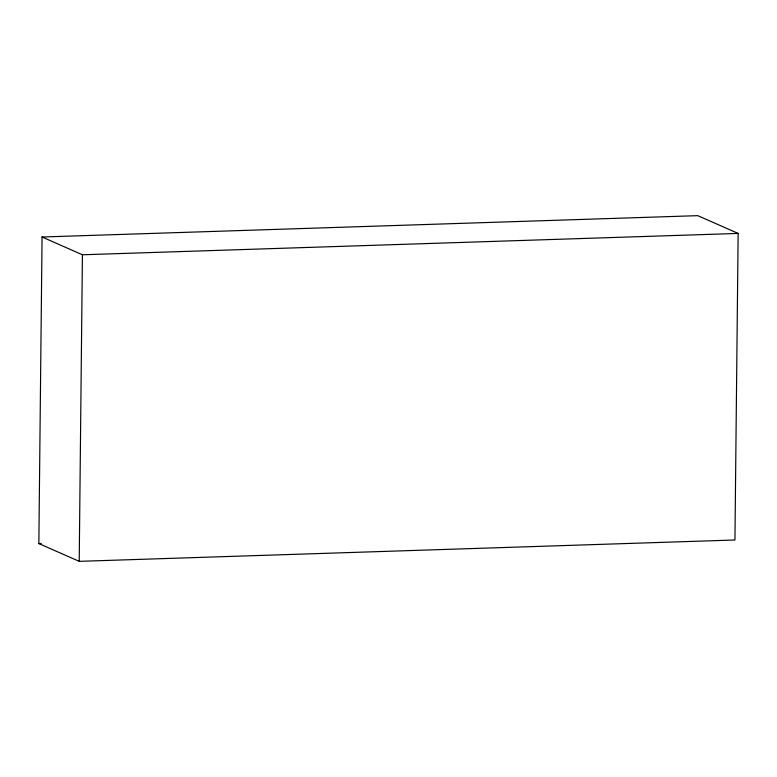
<?xml version="1.0" encoding="UTF-8"?>
<svg xmlns="http://www.w3.org/2000/svg" width="777" height="777" viewBox="0 0 777 777"><rect width="100%" height="100%" fill="white"/><g stroke="black" fill="none" stroke-linecap="round" stroke-linejoin="round"><path stroke-width="1.17" d="M38.85 543.57L42.065 237.004L697.785 215.656L738.15 233.43L734.935 539.996L79.215 561.344L38.85 543.57L41.268 543.492M79.215 561.344L82.42 254.778L42.065 237.004M82.42 254.778L738.15 233.43"/></g></svg>
